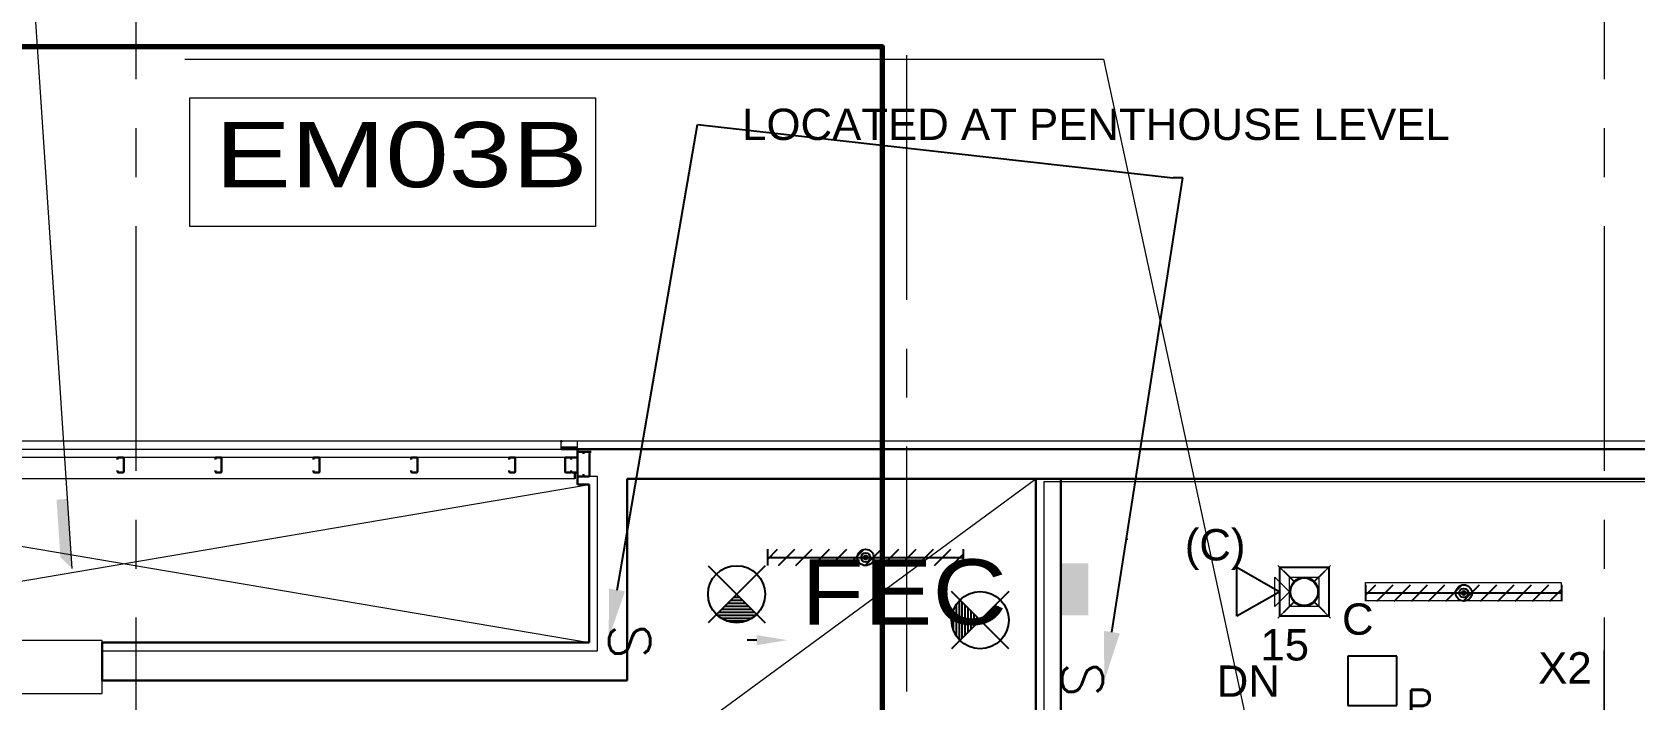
# Model space of a CAD drawing. Header units: inches. Extents: x -35176 to 0, y -3216 to 2257.
# Drawn here: x -23606.5 to -23213.5, y 1037.1 to 1200.8 of the extents above; entities that cross this region are included whole.
import ezdxf
from ezdxf import colors
from ezdxf.entities.mleader import LeaderData, LeaderLine
from ezdxf.enums import TextEntityAlignment as Align
from ezdxf.math import Vec2, Vec3

# ---------------------------------------------------------------- set-up
doc = ezdxf.new("R2010")
doc.units = ezdxf.units.IN
doc.header["$LTSCALE"] = 48
doc.header["$MEASUREMENT"] = 0
doc.linetypes.add('A114$0$CENTER', pattern=[2, 1.25, -0.25, 0.25, -0.25])
for name, color, linetype in [('A114$0$A-ANNO-TEXT', 8, 'Continuous'), ('A114$0$A-AREA-IDEN', 8, 'Continuous'), ('A114$0$A-COLS-COLS13-14', 8, 'Continuous'), ('A114$0$A-EQPM-FEC', 8, 'Continuous'), ('A114$0$A-FLOR-OPN-TO-BELOW', 8, 'Continuous'), ('A114$0$A-FLOR-SLAB', 8, 'Continuous'), ('A114$0$A-FLOR-STRS', 8, 'Continuous'), ('A114$0$A-GRID-GRDP0-15', 8, 'Continuous'), ('A114$0$A-WALL-FULL-EXTR', 8, 'Continuous'), ('A114$0$A-WALL-FULL-INTR', 8, 'Continuous'), ('A114$0$A-WALL-OPEN-LVRS', 8, 'Continuous'), ('A114$0$A-WALL-STUD', 8, 'Continuous'), ('A614$0$br614 - E-Lite', 3, 'Continuous'), ('A614$0$Level 37', 8, 'Continuous'), ('E-Anno-Note', 6, 'Continuous'), ('E-FIRE', 234, 'Continuous'), ('E-Lite', 53, 'Continuous'), ('E-Lite-Emer', 13, 'Continuous'), ('E-Lite-Exit', 13, 'Continuous'), ('E-Lite-Swch @ 96', 53, 'Continuous'), ('E-TEXT', 6, 'Continuous'), ('G-Anno', 6, 'Continuous'), ('XREF', 7, 'Continuous')]:
    doc.layers.add(name, color=color, linetype=linetype)
doc.layers.add('E-Fire-Covr', color=240, linetype='Continuous', lineweight=70, plot=False)
doc.styles.add('A114$0$Arial', font='arial.ttf', dxfattribs={"height": 0.076839})
doc.styles.add('A114$0$style-Arial', font='arial.ttf')
doc.styles.add('M08', font='arial.ttf', dxfattribs={"height": 7.68})
doc.styles.add('MAMEP ANNO', font='arial.ttf', dxfattribs={"height": 0.101562})
doc.styles.get("Standard").update_dxf_attribs({"font": 'simplex.shx'})

# ---------------------------------------------------------------- blocks, each defined once
blk = doc.blocks.new('A114')
at = {"layer": 'A114$0$A-ANNO-TEXT', "lineweight": 0}
blk.add_solid([(-23596.6971, 1069.2788, 0), (-23597.8334, 1086.3367, 0), (-23599.5246, 1072.0371, 0), (-23600.4652, 1086.1562, 0)], dxfattribs=at)
blk.add_solid([(-23596.6971, 1069.2788, 0), (-23597.8334, 1086.3367, 0), (-23599.5246, 1072.0371, 0), (-23600.4652, 1086.1562, 0)], dxfattribs=at)
at = {"layer": 'A114$0$A-AREA-IDEN', "lineweight": 13}
blk.add_line((-23569.0236, 1194.156), (-23390.6111, 1194.156), dxfattribs=at)
at = {"layer": 'A114$0$A-AREA-IDEN', "lineweight": 0, "elevation": 0, "flags": 128}
blk.add_lwpolyline([(-23567.8238, 1286.9936), (-23611.1998, 1286.9936), (-23596.6971, 1069.2788)], dxfattribs=at)
at = {"layer": 'A114$0$A-AREA-IDEN', "lineweight": 0, "flags": 128}
blk.add_lwpolyline([(-23390.6111, 1194.156), (-23343.7791, 1194.156), (-23304.3453, 1011.38)], dxfattribs=at)
at = {"layer": 'A114$0$A-AREA-IDEN', "lineweight": 13}
blk.add_3dface([(-23567.8238, 1184.6393), (-23468.3154, 1184.6393), (-23468.3154, 1153.1098), (-23567.8238, 1153.1098)], dxfattribs=at)
at = {"layer": 'A114$0$A-COLS-COLS13-14', "lineweight": 0}
for p, q in [((-23221.0239, 992.8748), (-23221.0239, 1049.1489)), ((-23221.0236, 992.8748), (-23221.0236, 1049.1489))]:
    blk.add_line(p, q, dxfattribs=at)
at = {"layer": 'A114$0$A-EQPM-FEC', "lineweight": 13, "extrusion": (0, 0, -1)}
blk.add_solid([(23354.2737, 1057.812, -352.9729), (23354.2737, 1070.562, -352.9729), (23347.5237, 1057.812, -352.9729), (23347.5237, 1070.562, -352.9729)], dxfattribs=at)
at = {"layer": 'A114$0$A-FLOR-OPN-TO-BELOW', "lineweight": 0}
for p, q in [((-23882.9936, 707.3759), (-23360.3986, 1091.24)), ((-23698.1126, 1089.8682), (-23469.8626, 1051.11)), ((-23698.1126, 1051.11), (-23469.8626, 1089.868))]:
    blk.add_line(p, q, dxfattribs=at)
at = {"layer": 'A114$0$A-FLOR-SLAB', "lineweight": 0}
for p, q in [((-22922.8336, 1090.4865), (-23358.3986, 1090.4893)), ((-23358.3986, 1090.4893), (-23358.3986, 974.9822))]:
    blk.add_line(p, q, dxfattribs=at)
at = {"layer": 'A114$0$A-FLOR-STRS', "lineweight": 0}
blk.add_line((-23337.8885, 1076.3031), (-23337.8885, 1076.662), dxfattribs=at)
at = {"layer": 'A114$0$A-GRID-GRDP0-15', "linetype": 'A114$0$CENTER', "lineweight": 0}
for p, q in [((-23581.0236, 2113.2362), (-23581.0236, -676.9052)), ((-23392.0337, 367.1574), (-23392.0337, 2113.2362)), ((-23221.0236, 2113.2362), (-23221.0236, -676.9055))]:
    blk.add_line(p, q, dxfattribs=at)
at = {"layer": 'A114$0$A-WALL-FULL-EXTR', "lineweight": 0}
for p, q in [((-23476.7492, 1100.4869), (-23692.7492, 1100.49)), ((-23472.7841, 1096.4869), (-23472.7841, 1100.4901)), ((-23472.7841, 1098.4869), (-23696.7492, 1098.4901)), ((-23472.7841, 1096.4869), (-23696.6836, 1096.4901)), ((-23476.7492, 1099.115), (-23472.7492, 1099.1151)), ((-23476.7492, 1098.99), (-23472.7492, 1098.9901)), ((-23473.4091, 1091.2399), (-23696.0893, 1091.2431)), ((-23467.8626, 1091.8679), (-23472.7841, 1091.8683)), ((-23467.8626, 1049.11), (-23467.8626, 1091.8679)), ((-23589.2686, 1049.11), (-23467.8626, 1049.11))]:
    blk.add_line(p, q, dxfattribs=at)
at = {"layer": 'A114$0$A-WALL-FULL-EXTR', "lineweight": 13}
for p, q in [((-21410.5352, 1100.4769), (-23476.7492, 1100.4901)), ((-23476.7492, 1098.49), (-23476.7492, 1100.49))]:
    blk.add_line(p, q, dxfattribs=at)
at = {"layer": 'A114$0$A-WALL-FULL-EXTR', "lineweight": 30}
for p, q in [((-21412.5352, 1098.4946), (-23476.7492, 1098.5077)), ((-23472.7841, 1098.5153), (-23472.7841, 1097.8903)), ((-23469.3814, 1098.5153), (-23472.7841, 1098.5153)), ((-23469.429, 1097.8903), (-23472.7841, 1097.8903)), ((-23473.4091, 1091.2433), (-23473.4091, 1092.8398)), ((-23473.4091, 1092.8398), (-23472.7841, 1092.8398)), ((-23472.7841, 1089.8683), (-23472.7841, 1092.8398)), ((-23469.8626, 1089.868), (-23472.7841, 1089.8683)), ((-23469.8626, 1051.11), (-23469.8626, 1089.868)), ((-23460.6126, 1091.24), (-21419.7852, 1091.24)), ((-23460.6126, 1041.86), (-23460.6126, 1091.24)), ((-23589.2686, 1051.11), (-23469.8626, 1051.11)), ((-23589.2686, 1051.11), (-23589.2686, 1041.86)), ((-23589.2686, 1041.86), (-23460.6126, 1041.86))]:
    blk.add_line(p, q, dxfattribs=at)
blk.add_point((-23476.7492, 1100.49), dxfattribs=at)
at = {"layer": 'A114$0$A-WALL-FULL-INTR', "lineweight": 30}
for p, q in [((-23360.3986, 1091.24), (-23360.3986, 787.0919)), ((-23354.2736, 1091.24), (-23354.2736, 830.7941))]:
    blk.add_line(p, q, dxfattribs=at)
at = {"layer": 'A114$0$A-WALL-OPEN-LVRS', "lineweight": 13}
blk.add_3dface([(-23643.2686, 1038.61, 352.9729), (-23589.2686, 1038.61, 352.9729), (-23589.2686, 1051.61, 352.9729), (-23643.2686, 1051.61, 352.9729)], dxfattribs=at)
at = {"layer": 'A114$0$A-WALL-STUD', "lineweight": 30, "elevation": 352.9729, "flags": 128}
for points in [[(-23585.4992, 1095.9885), (-23585.4992, 1096.3635, -0.41421356), (-23585.3742, 1096.4885), (-23584.1242, 1096.4885, -0.41421356), (-23583.9992, 1096.3635), (-23583.9992, 1092.9663, -0.41421356), (-23584.1242, 1092.8413), (-23585.3742, 1092.8413, -0.41421356), (-23585.4992, 1092.9663), (-23585.4992, 1093.3413)], [(-23561.4992, 1095.9885), (-23561.4992, 1096.3635, -0.41421356), (-23561.3742, 1096.4885), (-23560.1242, 1096.4885, -0.41421356), (-23559.9992, 1096.3635), (-23559.9992, 1092.9663, -0.41421356), (-23560.1242, 1092.8413), (-23561.3742, 1092.8413, -0.41421356), (-23561.4992, 1092.9663), (-23561.4992, 1093.3413)], [(-23537.4992, 1095.9885), (-23537.4992, 1096.3635, -0.41421356), (-23537.3742, 1096.4885), (-23536.1242, 1096.4885, -0.41421356), (-23535.9992, 1096.3635), (-23535.9992, 1092.9663, -0.41421356), (-23536.1242, 1092.8413), (-23537.3742, 1092.8413, -0.41421356), (-23537.4992, 1092.9663), (-23537.4992, 1093.3413)], [(-23513.4992, 1095.9885), (-23513.4992, 1096.3635, -0.41421356), (-23513.3742, 1096.4885), (-23512.1242, 1096.4885, -0.41421356), (-23511.9992, 1096.3635), (-23511.9992, 1092.9663, -0.41421356), (-23512.1242, 1092.8413), (-23513.3742, 1092.8413, -0.41421356), (-23513.4992, 1092.9663), (-23513.4992, 1093.3413)], [(-23489.4992, 1095.9885), (-23489.4992, 1096.3635, -0.41421356), (-23489.3742, 1096.4885), (-23488.1242, 1096.4885, -0.41421356), (-23487.9992, 1096.3635), (-23487.9992, 1092.9663, -0.41421356), (-23488.1242, 1092.8413), (-23489.3742, 1092.8413, -0.41421356), (-23489.4992, 1092.9663), (-23489.4992, 1093.3413)], [(-23474.2841, 1095.987), (-23474.2841, 1096.362, 0.41421356), (-23474.4091, 1096.487), (-23475.6591, 1096.487, 0.41421356), (-23475.7841, 1096.362), (-23475.7841, 1092.9648, 0.41421356), (-23475.6591, 1092.8398), (-23474.4091, 1092.8398, 0.41421356), (-23474.2841, 1092.9648), (-23474.2841, 1093.3398)], [(-23474.2841, 1095.987), (-23474.2841, 1096.362, -0.41421356), (-23474.1591, 1096.487), (-23472.9091, 1096.487, -0.41421356), (-23472.7841, 1096.362), (-23472.7841, 1092.9648, -0.41421356), (-23472.9091, 1092.8398), (-23474.1591, 1092.8398, -0.41421356), (-23474.2841, 1092.9648), (-23474.2841, 1093.3398)], [(-23471.2841, 1097.3903), (-23471.2841, 1097.7653, 0.41421356), (-23471.4091, 1097.8903), (-23472.6591, 1097.8903, 0.41421356), (-23472.7841, 1097.7653), (-23472.7841, 1091.9931, 0.41421356), (-23472.6591, 1091.8681), (-23471.4091, 1091.8681, 0.41421356), (-23471.2841, 1091.9931), (-23471.2841, 1092.3681)], [(-23471.2841, 1097.3903), (-23471.2841, 1097.7653, -0.41421356), (-23471.1591, 1097.8903), (-23469.9091, 1097.8903, -0.41421356), (-23469.7841, 1097.7653), (-23469.7841, 1091.9931, -0.41421356), (-23469.9091, 1091.8681), (-23471.1591, 1091.8681, -0.41421356), (-23471.2841, 1091.9931), (-23471.2841, 1092.3681)]]:
    blk.add_lwpolyline(points, format="xyb", dxfattribs=at)
at = {"layer": 'A114$0$A-ANNO-TEXT', "lineweight": 13, "style": 'A114$0$Arial', "width": 1.128125}
blk.add_text('FEC', height=16, dxfattribs=at).set_placement((-23417.9416, 1071.5216, 0.2066), align=Align.TOP_LEFT)
at = {"layer": 'A114$0$A-AREA-IDEN', "lineweight": 13, "style": 'A114$0$style-Arial', "width": 1.246875}
blk.add_text('EM03B', height=16, dxfattribs=at).set_placement((-23561.6398, 1162.7525))
blk = doc.blocks.new('*U237')
at = {"layer": 'E-FIRE', "color": 234, "linetype": 'Continuous', "lineweight": -3}
for p, q in [((1.47, 5.03), (4.11, 2.39)), ((11.53, 5.03), (8.89, 2.39)), ((12.5, 0), (23, 6)), ((23, 6), (23, -6)), ((23, -6), (12.5, 0)), ((4.11, -2.39), (1.47, -5.03)), ((8.89, -2.39), (11.53, -5.03))]:
    blk.add_line(p, q, dxfattribs=at)
blk.add_lwpolyline([(0.5, 6), (12.5, 6), (12.5, -6), (0.5, -6)], close=True, dxfattribs=at)
blk.add_circle((6.5, 0), 3.37, dxfattribs=at)
blk = doc.blocks.new('A$C67787388')
for p, q in [((12, 15.68), (0, 15.68)), ((0, 15.68), (0, 3.68)), ((12, 3.68), (12, 15.68)), ((0, 3.68), (12, 3.68))]:
    blk.add_line(p, q)
at = {"linetype": 'Continuous', "lineweight": -3}
blk.add_text('P', height=7.5, dxfattribs=at).set_placement((17.53, 3.75), align=Align.MIDDLE)
blk = doc.blocks.new('LFIND4')
for p, q in [((-24, 2), (-24, -2)), ((24, 0), (-24, 0)), ((24, 2), (24, -2))]:
    blk.add_line(p, q)
for radius in [2, 1.12, 0.5]:
    blk.add_circle((0, 0), radius)
blk = doc.blocks.new('LTG-Switch-Anno')
at = {"color": 0, "linetype": 'ByBlock'}
blk.add_text('S', height=0.1042, dxfattribs=at).set_placement((0, -0.1094), align=Align.CENTER)
at = {"color": 6, "style": 'MAMEP ANNO'}
blk.add_attdef('SUB', (0.0521, -0.125), '', height=0.0729, dxfattribs=at)
blk = doc.blocks.new('*U285')
at = {"layer": 'E-Fire-Covr'}
blk.add_lwpolyline([(-540, -7.21), (-540, -270), (0, -270), (0, 270), (-540, 270), (-540, 7.29)], dxfattribs=at)
blk = doc.blocks.new('A614')
at = {"layer": 'A614$0$br614 - E-Lite', "lineweight": 13}
blk.add_3dface([(-23279.59, 1065.83), (-23231.59, 1065.83), (-23231.59, 1061.33), (-23279.59, 1061.33)], dxfattribs=at)
at = {"layer": 'A614$0$Level 37', "lineweight": 0, "extrusion": (0, 0, -1)}
for p, q in [((-23298.19, 1067.18), (-23301.04, 1070.04)), ((-23290.99, 1067.18), (-23288.13, 1070.04)), ((-23301.79, 1059.98), (-23301.79, 1067.18)), ((-23298.19, 1063.58), (-23301.79, 1067.18)), ((-23298.19, 1063.58), (-23301.79, 1059.98)), ((-23298.19, 1059.98), (-23301.04, 1057.12)), ((-23290.99, 1059.98), (-23288.13, 1057.12))]:
    blk.add_line(p, q, dxfattribs=at)
blk.add_circle((23294.59, 1063.58), 3.6, dxfattribs=at)
at = {"layer": 'A614$0$Level 37', "lineweight": 0}
blk.add_3dface([(-23298.19, 1059.98), (-23298.19, 1067.18), (-23290.99, 1067.18), (-23290.99, 1059.98)], dxfattribs=at)
blk = doc.blocks.new('LTG-ExitSign')
at = {"color": 0, "linetype": 'ByBlock'}
for p, q in [((7, 7), (-7, -7)), ((-7, 7), (7, -7)), ((3.65, -3.65), (-3.65, -3.65)), ((2.92, -2.92), (-2.92, -2.92)), ((2.19, -2.19), (-2.19, -2.19)), ((1.46, -1.46), (-1.46, -1.46)), ((0.73, -0.73), (-0.73, -0.73)), ((4.79, -5.1), (-4.79, -5.1)), ((4.38, -4.38), (-4.38, -4.38)), ((3.87, -5.83), (-3.87, -5.83)), ((2.44, -6.56), (-2.44, -6.56))]:
    blk.add_line(p, q, dxfattribs=at)
blk.add_circle((0, 0), 7, dxfattribs=at)
blk = doc.blocks.new('*U303')
at = {"color": 0, "linetype": 'ByBlock'}
for p, q in [((-7, 7), (7, -7)), ((7, 7), (-7, -7)), ((-3.65, -3.65), (3.65, -3.65)), ((-2.92, -2.92), (2.92, -2.92)), ((-2.19, -2.19), (2.19, -2.19)), ((-1.46, -1.46), (1.46, -1.46)), ((-0.73, -0.73), (0.73, -0.73)), ((-4.79, -5.1), (4.79, -5.1)), ((-4.38, -4.38), (4.37, -4.38)), ((-3.87, -5.83), (3.87, -5.83)), ((-2.44, -6.56), (2.44, -6.56))]:
    blk.add_line(p, q, dxfattribs=at)
blk.add_circle((0, 0), 7, dxfattribs=at)
at = {"color": 21, "linetype": 'ByBlock'}
ml = blk.add_multileader_mtext('Standard', dxfattribs=at)
ml.set_content('', color=21, style='MAMEP ANNO')
ml.set_leader_properties(color=256)
ml.build(insert=Vec2(0, 0))
ml.multileader.update_dxf_attribs({"has_dogleg": 0, "text_right_attachment_type": 3, "dogleg_length": 3.84, "arrow_head_size": 7.5, "scale": 96})
ctx = ml.context
ctx.base_point, ctx.scale, ctx.char_height, ctx.arrow_head_size, ctx.landing_gap_size, ctx.plane_origin = Vec3(-4.93, -11.25), 96, 7.5, 7.5, 3.75, Vec3(12.43, -11.25)
ctx.right_attachment, ctx.text_align_type = 3, 2
notes = []
notes.append((ctx, [(0, (1, 1, 0), (371.57, -11.25), (-1, 0), 369, [(0, [(12.43, -11.25)], 0, [])])]))
ctx.mtext.insert, ctx.mtext.text_direction, ctx.mtext.alignment, ctx.mtext.flow_direction, ctx.mtext.extrusion = Vec3(-1.18, -7.5), Vec3(-1, 0), 3, 5, Vec3(0, 0, -1)
for ctx, leaders in notes:
    for number, flags, end, landing, length, lines in leaders:
        leader = LeaderData()
        leader.index, (leader.has_last_leader_line, leader.has_dogleg_vector, leader.attachment_direction) = number, flags
        leader.last_leader_point, leader.dogleg_vector, leader.dogleg_length = Vec3(end), Vec3(landing), length
        for number, points, colour, breaks in lines:
            line = LeaderLine()
            line.index, line.vertices, line.color, line.breaks = number, Vec3.list(points), colors.encode_raw_color(colour), breaks
            leader.lines.append(line)
        ctx.leaders.append(leader)

msp = doc.modelspace()

# ---------------------------------------------------------------- hatches: boundary and pattern name
at = {"layer": 'E-Lite-Emer'}
h = msp.add_hatch(dxfattribs=at)
h.set_pattern_fill('ANSI31', color=256, scale=24, style=0)
h.set_pattern_definition([(45, (-21306.5903, -1649.7722), (-2.1213203, 2.1213203), [])])
h.paths.add_polyline_path([(-23426.12, 1069.98), (-23378.12, 1069.98), (-23378.12, 1073.98), (-23426.12, 1073.98)])
h = msp.add_hatch(dxfattribs=at)
h.set_pattern_fill('ANSI31', color=256, scale=24, style=0)
h.set_pattern_definition([(45, (-21159.9567, -1658.467), (-2.1213203, 2.1213203), [])])
h.paths.add_polyline_path([(-23279.48, 1061.28), (-23231.48, 1061.28), (-23231.48, 1065.28), (-23279.48, 1065.28)])

# ---------------------------------------------------------------- block references
at = {"layer": 'E-FIRE'}
msp.add_blockref('*U285', (-23398, 927.16), dxfattribs=at)
at = {"layer": 'E-FIRE', "color": 234, "linetype": 'Continuous', "lineweight": -3, "rotation": 180}
msp.add_blockref('*U237', (-23288.09, 1063.58), dxfattribs=at)
at = {"layer": 'E-FIRE', "color": 234, "linetype": 'Continuous', "lineweight": -3, "xscale": 1.006384581770135, "yscale": 1.006384581770135, "zscale": 1.006384581770135}
msp.add_blockref('A$C67787388', (-23283.94, 1032.01), dxfattribs=at)
at = {"layer": 'E-Lite', "rotation": 180}
for p in [(-23402.12, 1071.98), (-23255.48, 1063.28)]:
    msp.add_blockref('LFIND4', p, dxfattribs=at)
at = {"layer": 'E-Lite-Exit'}
msp.add_blockref('*U303', (-23433.75, 1062.97), dxfattribs=at)
at = {"layer": 'E-Lite-Exit', "rotation": 270}
msp.add_blockref('LTG-ExitSign', (-23374.04, 1056.6), dxfattribs=at)
at = {"layer": 'E-Lite-Swch @ 96', "xscale": 96, "yscale": 96, "zscale": 96, "rotation": 270}
for p in [(-23454.46, 1051.43, 0), (-23343.47, 1042.06, 0)]:
    msp.add_blockref('LTG-Switch-Anno', p, dxfattribs=at)
at = {"layer": 'XREF'}
for name in ['A114', 'A614']:
    msp.add_blockref(name, (0, 0), dxfattribs=at)

# ---------------------------------------------------------------- texts
at = {"layer": 'E-TEXT', "style": 'M08'}
for s, p in [('(C)', (-23323.88, 1071.26)), ('C', (-23285.33, 1053.04)), ('15', (-23305.34, 1046.73)), ('DN', (-23316.05, 1037.82, 0))]:
    msp.add_text(s, height=7.68, dxfattribs=at).set_placement(p)
at = {"layer": 'G-Anno', "style": 'M08'}
msp.add_text('X2', height=7.68, dxfattribs=at).set_placement((-23237.24, 1041.08, -40))

# ---------------------------------------------------------------- leaders
at = {"layer": 'E-Anno-Note'}
ml = msp.add_multileader_mtext('Standard', dxfattribs=at)
ml.set_content('LOCATED AT PENTHOUSE LEVEL', color=256, style='MAMEP ANNO')
ml.set_leader_properties(color=256, linetype='Continuous')
ml.build(insert=Vec2(0, 0))
ml.multileader.update_dxf_attribs({"has_dogleg": 0, "text_right_attachment_type": 3, "dogleg_length": 3.84, "arrow_head_size": 12, "scale": 96})
ctx = ml.context
ctx.base_point, ctx.scale, ctx.char_height, ctx.arrow_head_size, ctx.landing_gap_size, ctx.plane_origin = Vec3(-23436.14, 1178.1), 96, 7.68, 12, 3.75, Vec3(-23457.08, 1103.19)
ctx.right_attachment = 3
notes = []
notes.append((ctx, [(1, (1, 1, 0), (-22957.7, 1165.03), (-1, 0), 369, [(0, [(-23465.11, 1052.18), (-23443.33, 1178.1)], 0, []), (1, [(-23343.6, 1041.82), (-23324.34, 1165.03)], 0, [])])]))
ctx.mtext.insert, ctx.mtext.width, ctx.mtext.flow_direction = Vec3(-23432.39, 1182.01), 134.1946, 5
for ctx, leaders in notes:
    for number, flags, end, landing, length, lines in leaders:
        leader = LeaderData()
        leader.index, (leader.has_last_leader_line, leader.has_dogleg_vector, leader.attachment_direction) = number, flags
        leader.last_leader_point, leader.dogleg_vector, leader.dogleg_length = Vec3(end), Vec3(landing), length
        for number, points, colour, breaks in lines:
            line = LeaderLine()
            line.index, line.vertices, line.color, line.breaks = number, Vec3.list(points), colors.encode_raw_color(colour), breaks
            leader.lines.append(line)
        ctx.leaders.append(leader)

doc.saveas('drawing.dxf')
